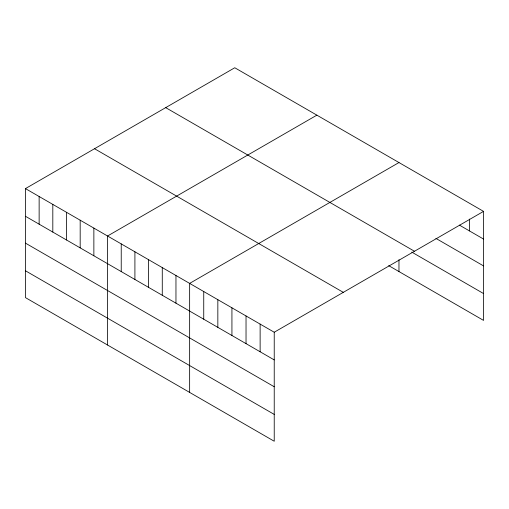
<?xml version="1.0" encoding="UTF-8"?>
<svg xmlns="http://www.w3.org/2000/svg" width="509" height="509" viewBox="0 0 509 509"><rect width="100%" height="100%" fill="white"/><g stroke="black" fill="none" stroke-linecap="round" stroke-linejoin="round"><path stroke-width="0.76" d="M25.45 188.604L274.23 332.237L274.23 441.246L25.45 297.619L25.45 188.604L234.77 67.754L483.55 211.381L483.55 320.396L388.704 265.634M316.872 115.149L107.545 236.004L107.545 345.013M398.967 162.549L189.641 283.398L189.641 392.414M274.23 332.237L483.55 211.381M459.385 225.105L483.55 239.058M435.889 238.384L483.55 265.902M165.699 107.634L414.472 251.261M411.717 252.082L483.55 293.553M94.528 148.723L343.301 292.351M25.45 216.28L274.23 359.914M25.45 243.124L274.23 386.751M25.45 270.775L274.23 414.409M469.451 219.061L469.451 230.921M398.967 259.717L398.967 271.564M260.131 324.093L260.131 351.77M246.032 315.955L246.032 343.632M231.932 307.818L231.932 335.495M217.839 299.68L217.839 327.357M203.74 291.536L203.74 319.213M175.961 275.503L175.961 303.179M162.276 267.6L162.276 295.277M148.596 259.698L148.596 287.375M134.91 251.802L134.91 279.479M121.231 243.9L121.231 271.577M93.866 228.102L93.866 255.779M80.18 220.2L80.18 247.877M66.501 212.304L66.501 239.981M52.815 204.402L52.815 232.079M39.136 196.506L39.136 224.183"/></g></svg>
